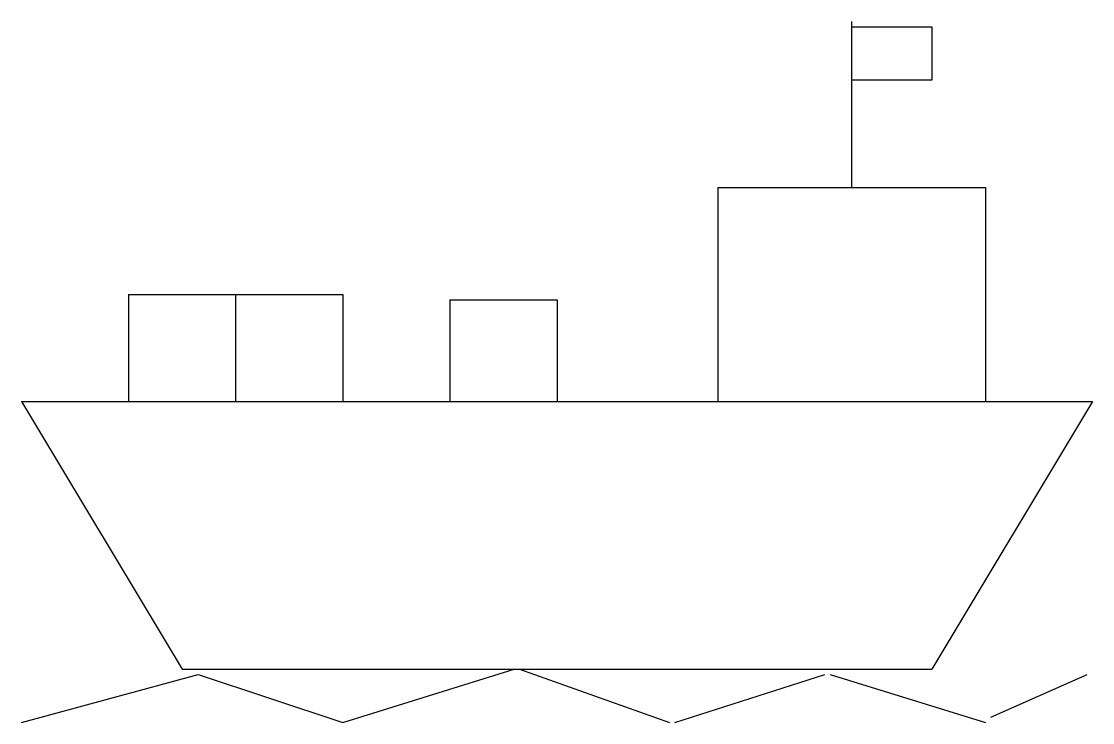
# Model space of a CAD drawing. Extents: x -15.5 to 14.5, y -6.2 to 13.5.
import ezdxf

# ---------------------------------------------------------------- set-up
doc = ezdxf.new("R2010")
doc.units = 0
doc.header["$MEASUREMENT"] = 0
doc.layers.get('0').update_dxf_attribs({"linetype": 'CONTINUOUS'})

msp = doc.modelspace()

# ---------------------------------------------------------------- linework, layer by layer
for p, q in [((7.759298, 13.482934), (7.759298, 8.832934)), ((7.759298, 13.332934), (10.009298, 13.332934)), ((10.009298, 13.332934), (10.009298, 11.832934)), ((10.009298, 11.832934), (7.759298, 11.832934)), ((4.009298, 8.832934), (4.009298, 2.832934)), ((4.009298, 8.832934), (11.509298, 8.832934)), ((11.509298, 8.832934), (11.509298, 2.832934)), ((-12.490702, 5.832934), (-12.490702, 2.832934)), ((-12.490702, 5.832934), (-9.490702, 5.832934)), ((-9.490702, 5.832934), (-9.490702, 2.832934)), ((-9.490702, 5.832934), (-6.490702, 5.832934)), ((-6.490702, 5.832934), (-6.490702, 2.832934)), ((-3.490702, 5.682934), (-3.490702, 2.832934)), ((-3.490702, 5.682934), (-0.490702, 5.682934)), ((-0.490702, 5.682934), (-0.490702, 2.832934)), ((-15.490702, 2.832934), (14.509298, 2.832934)), ((-15.490702, 2.832934), (-10.990702, -4.667066)), ((14.509298, 2.832934), (10.009298, -4.667066)), ((-10.990702, -4.667066), (10.009298, -4.667066)), ((-6.490702, -6.167066), (-1.690702, -4.667066)), ((-1.540702, -4.667066), (2.659298, -6.167066)), ((-15.490702, -6.167066), (-10.540702, -4.817066)), ((-10.540702, -4.817066), (-6.490702, -6.167066)), ((2.809298, -6.167066), (7.009298, -4.817066)), ((7.159298, -4.817066), (11.509298, -6.167066)), ((11.659298, -6.017066), (14.359298, -4.817066))]:
    msp.add_line(p, q)

doc.saveas('drawing.dxf')
